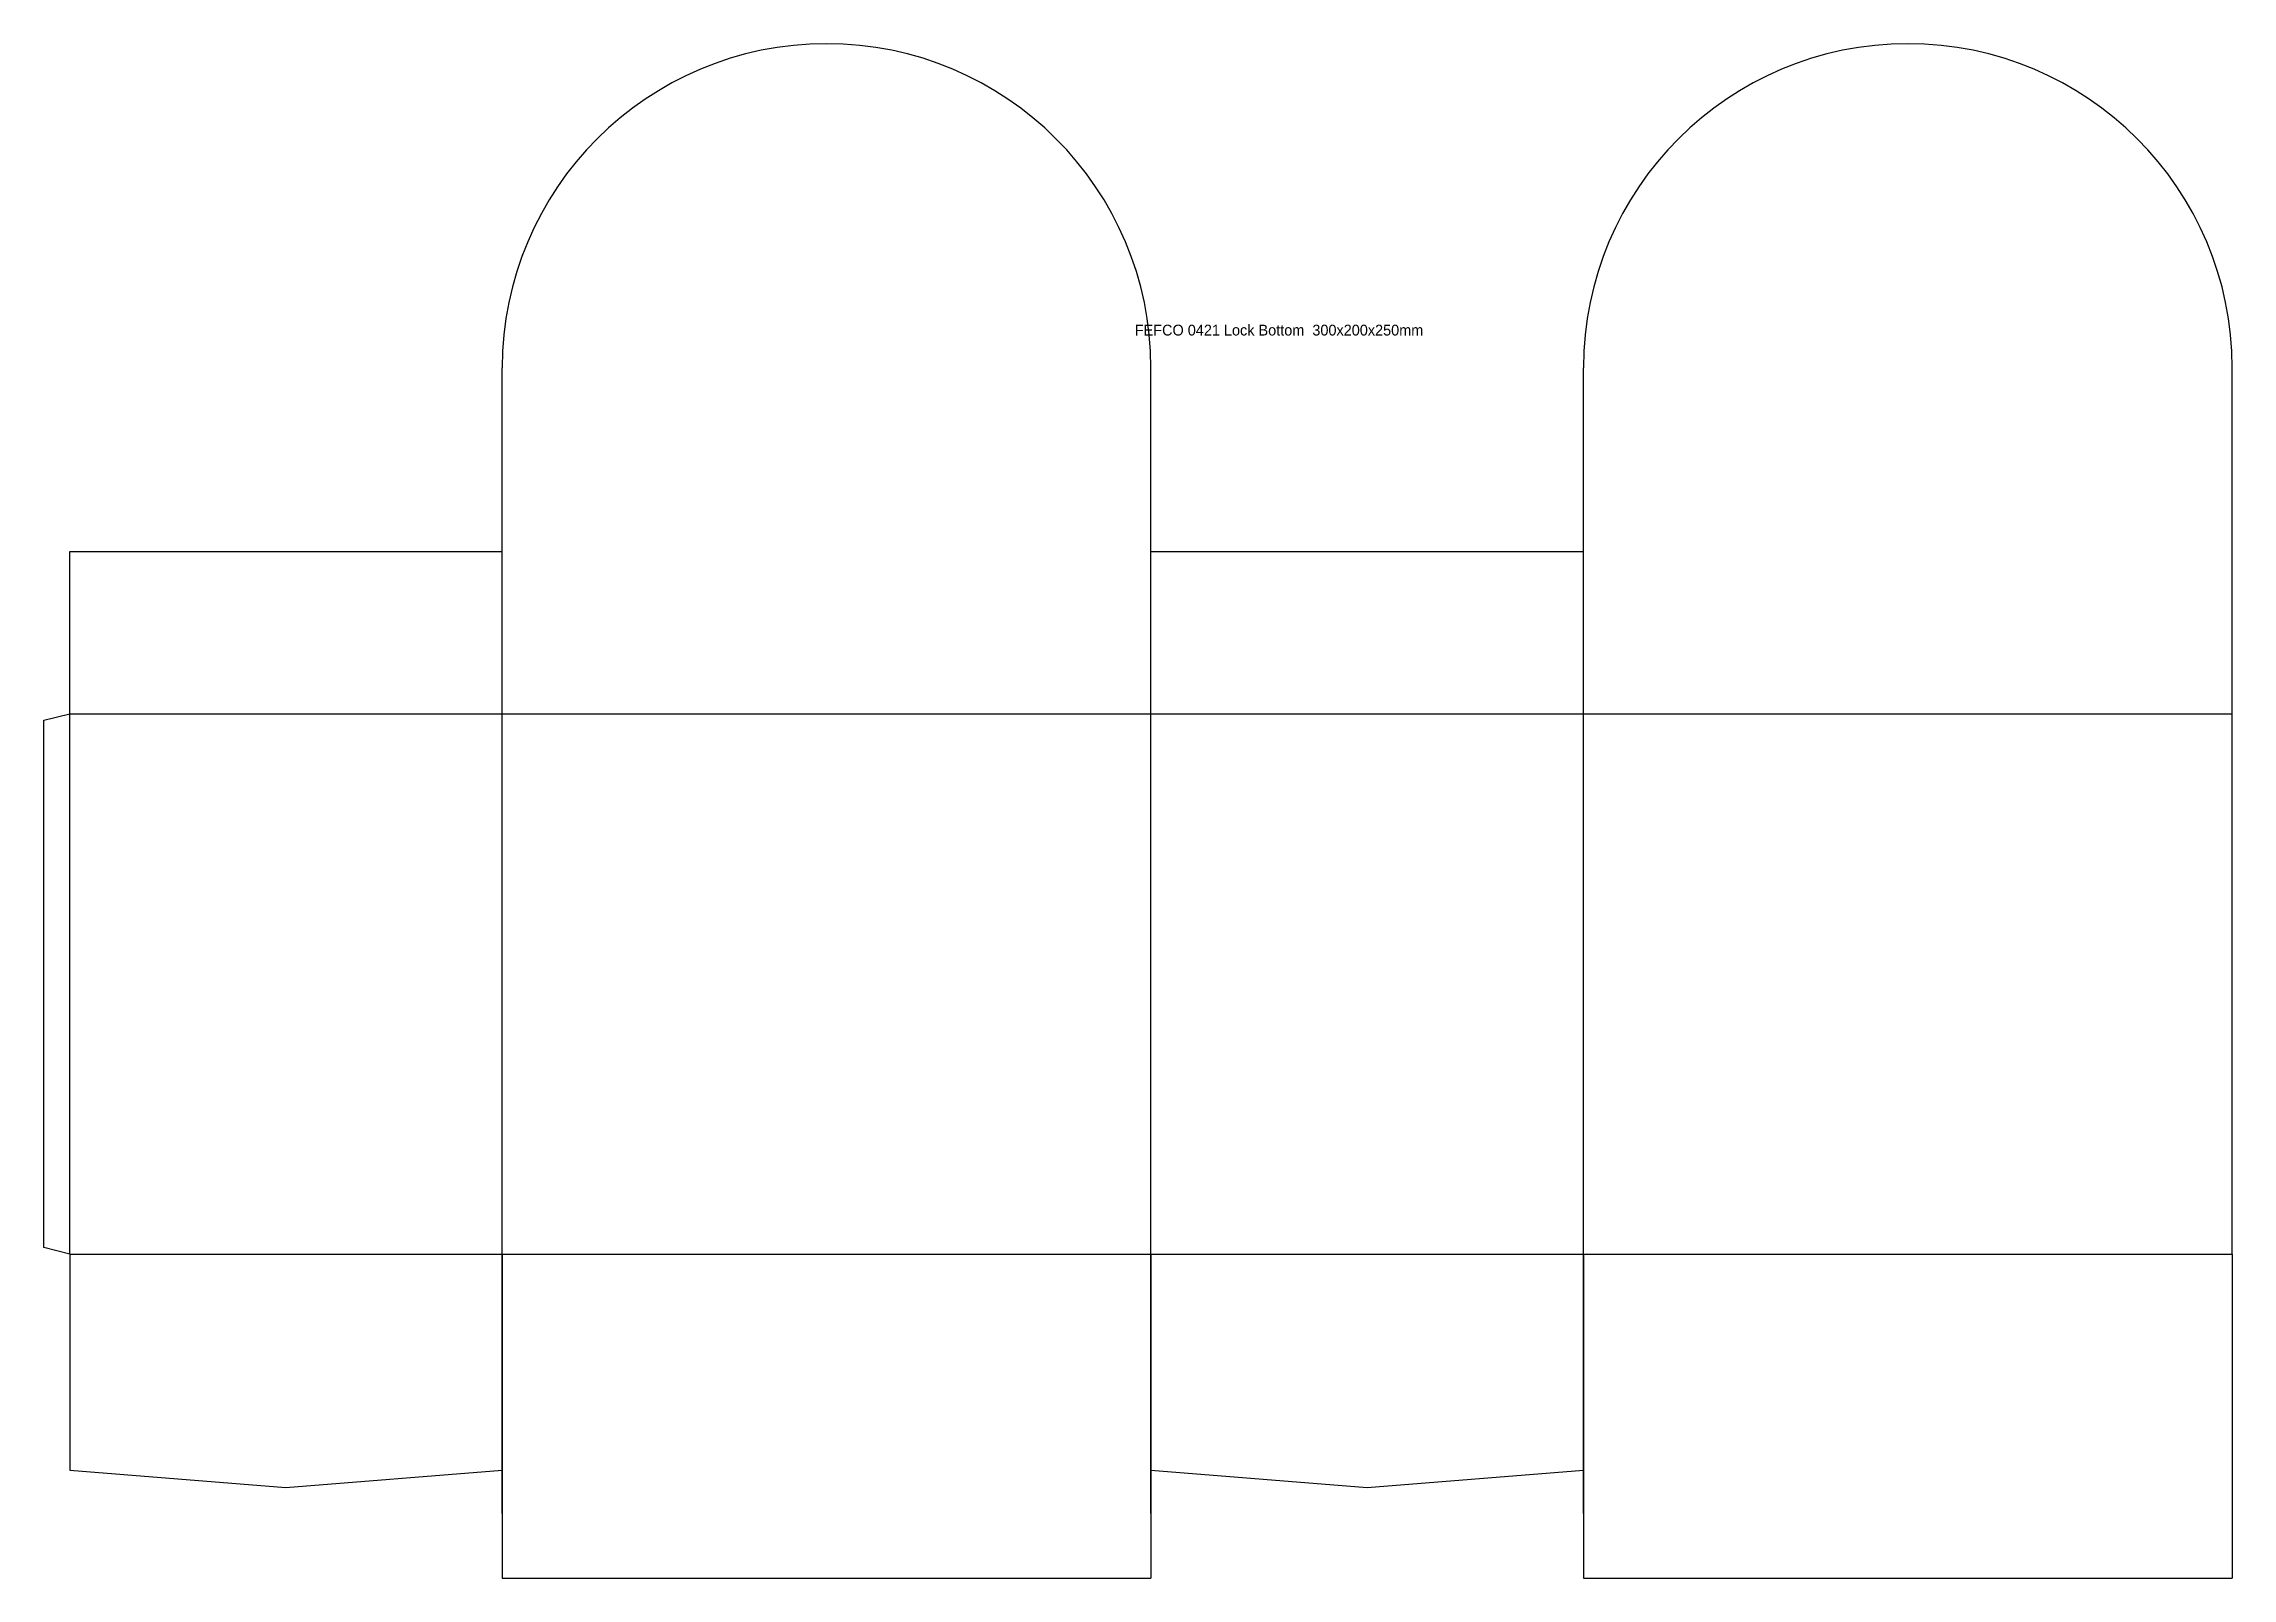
# Model space of a CAD drawing. Header units: metres. Extents: x 3 to 1015, y -30 to 680.
import ezdxf

# ---------------------------------------------------------------- set-up
doc = ezdxf.new("R2010")
doc.units = ezdxf.units.M
for name, color, linetype in [('CREASE', 5, 'Continuous'), ('CUT', 1, 'Continuous'), ('DIMENSION', 3, 'Continuous')]:
    doc.layers.add(name, color=color, linetype=linetype)

msp = doc.modelspace()

# ---------------------------------------------------------------- linework, layer by layer
at = {"layer": 'CREASE'}
for p, q in [((215, 0), (215, 530)), ((515, 0), (515, 530)), ((715, 0), (715, 530))]:
    msp.add_line(p, q, dxfattribs=at)
at = {"layer": 'CUT'}
for p, q in [((215, 370), (215, 530)), ((515, 370), (515, 530)), ((715, 370), (715, 530)), ((1015, 370), (1015, 530)), ((15, 370), (15, 445)), ((15, 445), (215, 445)), ((215, 370), (215, 445)), ((515, 370), (515, 445)), ((515, 445), (715, 445)), ((715, 370), (715, 445)), ((3, 367), (15, 370)), ((3, 123), (3, 367)), ((15, 370), (1015, 370)), ((15, 120), (15, 370)), ((1015, 120), (1015, 370)), ((15, 120), (3, 123)), ((15, 120), (1015, 120)), ((15, 120), (15, 20)), ((215, 120), (215, 20)), ((215, 120), (215, -30)), ((515, 120), (515, -30)), ((515, 120), (515, 20)), ((715, 120), (715, 20)), ((715, 120), (715, -30)), ((1015, 120), (1015, -30)), ((15, 20), (115, 12)), ((115, 12), (215, 20)), ((515, 20), (615, 12)), ((615, 12), (715, 20)), ((215, -30), (515, -30)), ((715, -30), (1015, -30))]:
    msp.add_line(p, q, dxfattribs=at)
for centre in [(365, 530), (865, 530)]:
    msp.add_arc(centre, 150, 0, 180, dxfattribs=at)

# ---------------------------------------------------------------- texts
at = {"layer": 'DIMENSION'}
msp.add_text('FEFCO 0421 Lock Bottom  300x200x250mm', height=5, dxfattribs=at).set_placement((507.5, 545))

doc.saveas('drawing.dxf')
